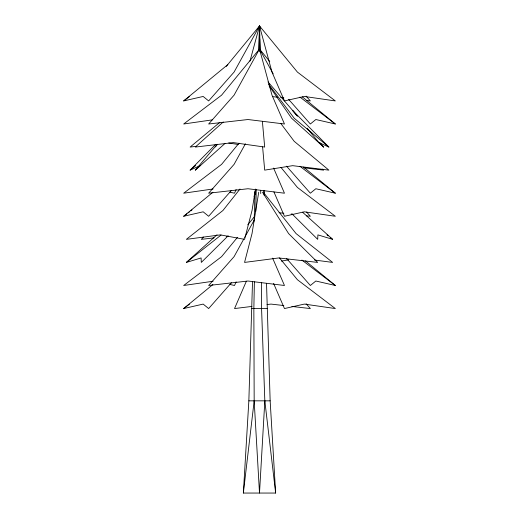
<?xml version="1.0" encoding="UTF-8"?>
<svg xmlns="http://www.w3.org/2000/svg" width="519" height="519" viewBox="0 0 519 519"><rect width="100%" height="100%" fill="white"/><g stroke="black" fill="none" stroke-linecap="round" stroke-linejoin="round"><path stroke-width="0.78" d="M259.429 35.668L259.5 25.95L297.413 72.089L335.326 100.926L304.322 96.456L284.47 100.926L271.988 72.089L259.5 25.95L226.2 66.477M254.381 281.836L253.849 308.558L254.174 400.837L259.5 493.05L264.826 400.837L261.57 308.558L261.381 282.647M255.789 211.382L256.23 189.519M259.013 50.246L259.5 25.95L260.674 28.078M266.532 283.452L270.152 400.837L275.647 493.05L243.353 493.05L248.848 400.837L252.513 281.836M254.167 221.1L254.985 191.141M258.838 50.246L259.5 25.95L234.075 72.089L208.644 100.926L203.169 96.456L183.674 100.926L227.828 64.59M243.353 493.05L254.174 400.837M255.51 189.033L252.026 210.506L244.559 239.35L220.335 234.88L186.36 239.35L222.93 210.506L239.966 189.02M258.728 192.212L252.026 233.582L244.559 262.419L278.735 257.949L317.699 262.419L288.596 233.582L262.497 192.192M249.976 61.138L259.5 25.95L260.207 51.861M236.126 189.513L234.53 193.204L229.943 192.173M236.126 281.791L234.53 285.489L229.943 284.457M246.376 281.201L234.53 308.558L251.975 306.418M245.416 143.782L234.075 164.367L208.644 193.204L247.991 188.741L284.47 193.204L273.591 168.065M243.852 238.902L234.075 256.652L208.644 285.489L247.991 281.019L284.47 285.489L272.624 258.131M244.637 237.481L254.414 219.738M253.94 196.26L255.218 194.223M254.492 193.762L255.491 192.497M215.404 146.922L216.936 145.048M258.987 49.642L221.587 95.159L183.674 123.996L212.29 119.87M239.006 143.173L221.587 164.367L183.674 193.204L213.088 188.968M237.468 237.319L221.587 256.652L183.674 285.489L213.088 281.246M247.719 224.85L254.375 216.747M225.032 143.439L195.319 170.135L217.24 144.269M231.422 190.441L208.644 216.274L203.169 211.81L183.674 216.274L212.907 192.225M231.422 282.725L208.644 308.558L203.169 304.089L183.674 308.558L212.907 284.503M195.319 170.135L200.113 165.671L190.123 170.135L215.43 144.587M203.584 237.086L201.301 239.35L214.023 237.89M228.12 235.84L201.301 262.419L201.1 257.949L186.36 262.419L217.039 234.757M223.248 121.965L195.319 147.065L233.271 142.602L264.69 147.065L262.387 121.433M219.855 122.348L190.123 147.065L196.422 146.293M190.123 170.135L195.702 165.503M186.36 262.419L221.042 235.068M183.674 100.926L189.454 96.528M183.674 216.274L186.885 213.834M188.17 212.855L189.454 211.875M190.745 210.902L192.03 209.923M183.674 308.558L189.454 304.16M281.473 261.122L288.506 259.824M267.045 304.575L271.009 304.089L283.854 305.548M226.751 236.43L228.341 236.249M251.78 308.558L267.22 308.558M248.848 400.837L270.152 400.837M272.611 96.644L277.431 97.189M280.643 97.553L283.854 97.916M306.34 100.472L310.356 100.926L306.113 96.119M279.034 212.719L283.854 213.27M291.081 214.088L292.69 214.269M306.34 215.82L310.356 216.274L306.645 212.07M291.886 306.457L310.356 308.558L306.113 303.751M303.913 167.812L323.681 170.135L322.494 169.071M314.469 260.025L332.64 262.419L296.07 233.582L264.009 193.126M228.736 142.985L238.325 144.516M302.363 96.871L335.326 123.996L315.831 119.526L310.356 123.996L288.635 99.363M303.609 167.105L335.326 193.204L315.831 188.741L310.356 193.204L286.514 166.171M305.477 260.921L335.326 285.489L315.831 281.019L310.356 285.489L286.514 258.449M302.558 212.232L332.64 239.35L317.9 234.88L317.699 239.35L292.022 213.899M307.164 128.225L318.887 142.602L328.877 147.065L292.891 110.735L267.979 81.905M299.982 97.118L335.326 123.996M299.982 166.327L335.326 193.204M301.909 260.071L335.326 285.489M326.964 234.873L328.222 235.866M330.116 237.358L332.64 239.35M328.877 147.065L294.189 118.228L268.654 84.266M320.028 142.757L323.681 147.065L291.594 118.228L269.127 85.933M318.887 142.602L323.681 147.065M297.588 116.275L292.891 110.735L296.965 115.731M260.013 49.642L269.744 61.489M281.019 167.488L297.413 187.437L335.326 216.274L304.322 211.81L284.47 216.274L273.909 191.874M279.482 257.898L297.413 279.722L335.326 308.558L304.322 304.089L284.47 308.558L273.591 283.419M280.701 123.353L294.189 141.298L328.877 170.135L292.658 165.671L264.69 170.135L262.601 146.909M259.889 49.727L273.189 73.867M263.879 191.42L264.268 193.801M264.826 400.837L275.647 493.05M263.989 190.33L264.126 195.189M259.695 35.668L259.5 25.95L259.675 50.246M259.76 38.906L260.019 51.861M260.7 190.33L260.726 193.568M259.5 49.02L234.075 95.159L208.644 123.996L247.991 119.526L284.47 123.996L271.988 95.159L259.5 49.02"/></g></svg>
